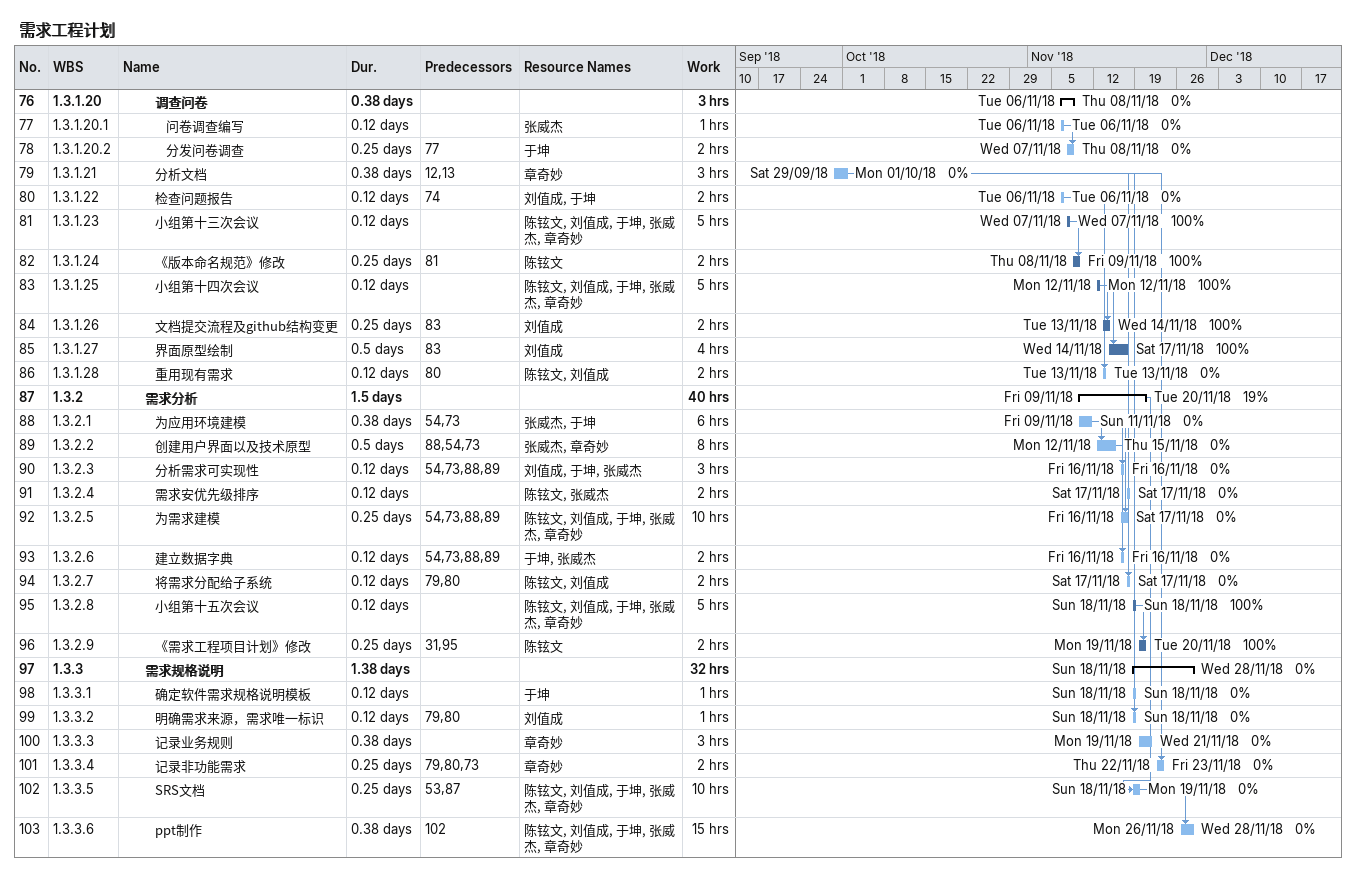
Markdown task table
需求工程计划

| ID | WBS | Task | Duration | Start | Finish | Predecessors | Resources | % complete | Work (h) |
|---|---|---|---|---|---|---|---|---|---|
| 76 | 1.3.1.20 | **调查问卷** | 0.38d | 2018-11-06 | 2018-11-08 |  |  | 0 | 3 |
| 77 | 1.3.1.20.1 | 问卷调查编写 | 0.12d | 2018-11-06 | 2018-11-06 |  | 张威杰 | 0 | 1 |
| 78 | 1.3.1.20.2 | 分发问卷调查 | 0.25d | 2018-11-07 | 2018-11-08 | 77 | 于坤 | 0 | 2 |
| 79 | 1.3.1.21 | 分析文档 | 0.38d | 2018-09-29 | 2018-10-01 | 12, 13 | 章奇妙 | 0 | 3 |
| 80 | 1.3.1.22 | 检查问题报告 | 0.12d | 2018-11-06 | 2018-11-06 | 74 | 刘值成, 于坤 | 0 | 2 |
| 81 | 1.3.1.23 | 小组第十三次会议 | 0.12d | 2018-11-07 | 2018-11-07 |  | 陈铉文, 刘值成, 于坤, 张威杰, 章奇妙 | 100 | 5 |
| 82 | 1.3.1.24 | 《版本命名规范》修改 | 0.25d | 2018-11-08 | 2018-11-09 | 81 | 陈铉文 | 100 | 2 |
| 83 | 1.3.1.25 | 小组第十四次会议 | 0.12d | 2018-11-12 | 2018-11-12 |  | 陈铉文, 刘值成, 于坤, 张威杰, 章奇妙 | 100 | 5 |
| 84 | 1.3.1.26 | 文档提交流程及github结构变更 | 0.25d | 2018-11-13 | 2018-11-14 | 83 | 刘值成 | 100 | 2 |
| 85 | 1.3.1.27 | 界面原型绘制 | 0.5d | 2018-11-14 | 2018-11-17 | 83 | 刘值成 | 100 | 4 |
| 86 | 1.3.1.28 | 重用现有需求 | 0.12d | 2018-11-13 | 2018-11-13 | 80 | 陈铉文, 刘值成 | 0 | 2 |
| 87 | 1.3.2 | **需求分析** | 1.5d | 2018-11-09 | 2018-11-20 |  |  | 19 | 40 |
| 88 | 1.3.2.1 | 为应用环境建模 | 0.38d | 2018-11-09 | 2018-11-11 | 54, 73 | 张威杰, 于坤 | 0 | 6 |
| 89 | 1.3.2.2 | 创建用户界面以及技术原型 | 0.5d | 2018-11-12 | 2018-11-15 | 88, 54, 73 | 张威杰, 章奇妙 | 0 | 8 |
| 90 | 1.3.2.3 | 分析需求可实现性 | 0.12d | 2018-11-16 | 2018-11-16 | 54, 73, 88, 89 | 刘值成, 于坤, 张威杰 | 0 | 3 |
| 91 | 1.3.2.4 | 需求安优先级排序 | 0.12d | 2018-11-17 | 2018-11-17 |  | 陈铉文, 张威杰 | 0 | 2 |
| 92 | 1.3.2.5 | 为需求建模 | 0.25d | 2018-11-16 | 2018-11-17 | 54, 73, 88, 89 | 陈铉文, 刘值成, 于坤, 张威杰, 章奇妙 | 0 | 10 |
| 93 | 1.3.2.6 | 建立数据字典 | 0.12d | 2018-11-16 | 2018-11-16 | 54, 73, 88, 89 | 于坤, 张威杰 | 0 | 2 |
| 94 | 1.3.2.7 | 将需求分配给子系统 | 0.12d | 2018-11-17 | 2018-11-17 | 79, 80 | 陈铉文, 刘值成 | 0 | 2 |
| 95 | 1.3.2.8 | 小组第十五次会议 | 0.12d | 2018-11-18 | 2018-11-18 |  | 陈铉文, 刘值成, 于坤, 张威杰, 章奇妙 | 100 | 5 |
| 96 | 1.3.2.9 | 《需求工程项目计划》修改 | 0.25d | 2018-11-19 | 2018-11-20 | 31, 95 | 陈铉文 | 100 | 2 |
| 97 | 1.3.3 | **需求规格说明** | 1.38d | 2018-11-18 | 2018-11-28 |  |  | 0 | 32 |
| 98 | 1.3.3.1 | 确定软件需求规格说明模板 | 0.12d | 2018-11-18 | 2018-11-18 |  | 于坤 | 0 | 1 |
| 99 | 1.3.3.2 | 明确需求来源，需求唯一标识 | 0.12d | 2018-11-18 | 2018-11-18 | 79, 80 | 刘值成 | 0 | 1 |
| 100 | 1.3.3.3 | 记录业务规则 | 0.38d | 2018-11-19 | 2018-11-21 |  | 章奇妙 | 0 | 3 |
| 101 | 1.3.3.4 | 记录非功能需求 | 0.25d | 2018-11-22 | 2018-11-23 | 79, 80, 73 | 章奇妙 | 0 | 2 |
| 102 | 1.3.3.5 | SRS文档 | 0.25d | 2018-11-18 | 2018-11-19 | 53, 87 | 陈铉文, 刘值成, 于坤, 张威杰, 章奇妙 | 0 | 10 |
| 103 | 1.3.3.6 | ppt制作 | 0.38d | 2018-11-26 | 2018-11-28 | 102 | 陈铉文, 刘值成, 于坤, 张威杰, 章奇妙 | 0 | 15 |
